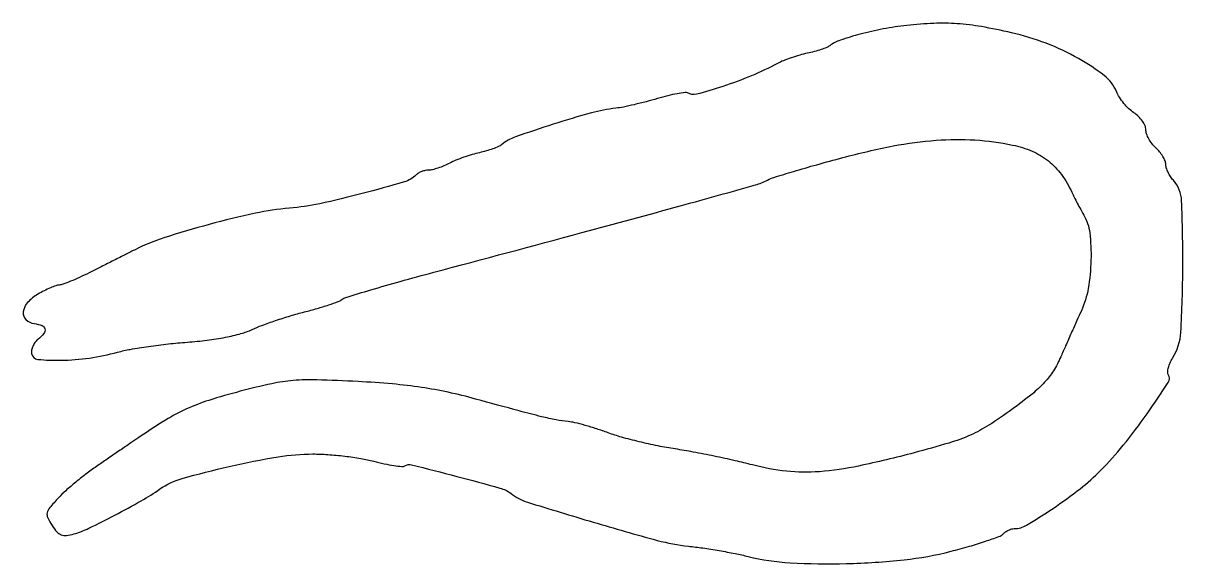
# Model space of a CAD drawing. Extents: x 1 to 233, y 0 to 109.
import ezdxf

# ---------------------------------------------------------------- set-up
doc = ezdxf.new("R2010")
doc.units = 0

msp = doc.modelspace()

# ---------------------------------------------------------------- linework, layer by layer
msp.add_lwpolyline([(178, 108.083746, 0.018185), (173.25796, 107.374234, 0.018408), (168.599402, 106.324182, 0.017986), (164.645885, 105.125101, 0.0791), (162.5, 103.98515, -0.06766), (161.898927, 103.648089, -0.014296), (160.765625, 103.23778, -0.014725), (159.413276, 102.835213, -0.0135), (158, 102.500008, 0.018349), (156.477302, 102.123222, 0.012904), (154.79375, 101.593064, 0.013043), (153.206912, 101.001266, 0.026482), (152, 100.438959, -0.023389), (146.782131, 97.96855, -0.019571), (141.039439, 95.831349, -0.013161), (135.778264, 94.256642, -0.207419), (133.967253, 94.520239, 0.175649), (133.45237, 94.627736, 0.010966), (131.893688, 94.370019, 0.015135), (130.013114, 93.95726, 0.010587), (127.919989, 93.383599, -0.008398), (125.657179, 92.752771, -0.007267), (123.262987, 92.165481, -0.007331), (121.077925, 91.696665, -0.021106), (119.546583, 91.458201, 0.039013), (114.635286, 90.512326, 0.010344), (106.976775, 88.235792, 0.007815), (99.419417, 85.687212, 0.084033), (96.607536, 84.119683, -0.065304), (95.96699, 83.730646, -0.017184), (94.850864, 83.283531, -0.017147), (93.533882, 82.85823, -0.016829), (92.18264, 82.521223, 0.019324), (90.717148, 82.147945, 0.012502), (89.051729, 81.608852, 0.012572), (87.448433, 80.999503, 0.023137), (86.18264, 80.411911, -0.020759), (85.041824, 79.875726, -0.0193), (83.832713, 79.421641, -0.0197), (82.726885, 79.102141, -0.059544), (81.95, 79.006161, 0.051584), (81.286876, 78.9349, 0.037786), (80.57625, 78.726189, 0.038489), (79.926378, 78.421715, 0.066124), (79.45, 78.061718, -0.12415), (77.040706, 76.643082, -0.006975), (68.614963, 74.300562, -0.01153), (60.079805, 72.264589, -0.032286), (54, 71.367123, 0.032686), (47.159503, 70.351781, 0.012753), (37.869752, 68.096053, 0.012536), (28.807369, 65.403717, 0.03823), (22.87532, 62.963398, -0.000157), (20.858261, 61.947958, -0.000087), (18.391378, 60.707575, -0.000087), (15.889369, 59.450617, -0.000139), (13.754903, 58.37951, -0.008594), (11.846103, 57.463022, -0.010601), (10.03505, 56.677512, -0.009123), (8.495787, 56.080851, -0.073475), (7.754903, 55.926912, 0.071441), (7.083727, 55.790288, 0.01575), (5.987378, 55.358797, 0.016073), (4.740596, 54.77398, 0.01485), (3.5, 54.09554, 0.075448), (1.41696, 52.408505, 0.154543), (0.544696, 50.520456, 0.235357), (1.074762, 49.003566, 0.159133), (2.75, 48.180449, -0.054607), (4.310762, 47.781615, -0.254032), (4.898594, 47.103177, -0.230933), (4.676437, 46.185359, -0.046704), (3.457111, 44.964406, 0.061653), (2.888993, 44.360558, 0.053771), (2.454321, 43.608958, 0.05659), (2.210145, 42.830189, 0.095546), (2.209968, 42.148242, 0.332569), (3.477522, 40.994524, 0.028315), (8.152739, 40.80893, 0.031783), (13.822746, 41.266261, 0.030027), (19.5, 42.441145, -0.022312), (22.033772, 43.00638, -0.008074), (25.675, 43.589226, -0.007989), (29.687696, 44.099952, -0.009421), (33.5, 44.450819, 0.013466), (37.466649, 44.848271, 0.016526), (41.142084, 45.440827, 0.018077), (44.271691, 46.170448, 0.043653), (46.5, 46.990019, -0.020321), (48.486628, 47.827745, -0.008414), (51.234375, 48.804653, -0.008309), (54.218431, 49.754437, -0.010605), (57, 50.525222, 0.007658), (59.562788, 51.219146, 0.009962), (61.886065, 51.936974, 0.007876), (63.797883, 52.603254, 0.084967), (64.505752, 53.009138, -0.099034), (65.342696, 53.458488, -0.001689), (70.355, 54.964715, -0.00424), (76.228569, 56.654078, -0.002801), (83.005752, 58.50042, 0.000555), (112.740512, 66.457938, 0.001731), (132.735613, 71.907072, 0.000808), (147.598144, 76.038682, 0.054714), (150.028541, 77.015275, -0.047169), (151.316655, 77.555526, -0.003015), (155.226805, 78.751514, -0.004395), (159.914902, 80.109812, -0.003256), (165.120359, 81.532044, -0.017192), (175.279958, 83.866083, -0.029359), (183.905716, 85.017828, -0.03375), (191.677838, 85.068854, -0.036033), (199.214575, 84.060955, -0.050639), (203.169808, 82.810672, -0.066472), (206.414878, 80.865001, -0.066442), (209.036782, 78.135262, -0.050535), (211.141308, 74.55637, 0.008764), (211.605482, 73.590828, 0.004226), (212.232092, 72.369684, 0.004189), (212.906972, 71.107238, 0.005994), (213.528197, 70, -0.101807), (214.721619, 66.403163, -0.035667), (214.974131, 60.935393, -0.035933), (214.420218, 55.242325, -0.065098), (213.044531, 50.776751, 0.001611), (212.139609, 48.780643, 0.00084), (211.024082, 46.287546, 0.000836), (209.888074, 43.725671, 0.001278), (208.912386, 41.5, -0.037012), (207.438327, 38.699994, -0.047548), (205.669629, 36.390669, -0.036124), (203.132098, 34.026904, -0.012065), (199.102289, 30.940386, -0.015675), (194.440538, 27.76384, -0.037222), (190.744732, 25.781224, -0.031547), (186.446389, 24.188307, -0.008632), (179.484434, 22.227295, -0.011709), (168.303656, 19.563559, -0.033945), (160.436894, 18.434069, -0.044995), (153.835502, 18.534348, -0.038313), (146.9821, 19.793548, 0.008704), (143.527226, 20.642264, 0.004972), (139.327842, 21.552869, 0.004964), (135.083353, 22.385316, 0.008207), (131.4821, 22.993585, -0.012219), (128.023739, 23.606301, -0.009028), (124.229117, 24.446261, -0.009135), (120.67067, 25.370703, -0.020165), (118, 26.234337, 0.009704), (115.71093, 27.027827, 0.009557), (113.38125, 27.736146, 0.00947), (111.317625, 28.278724, 0.035699), (110, 28.500562, -0.022963), (107.56443, 28.847135, -0.012928), (104.645317, 29.478849, -0.006535), (100.171156, 30.63104, -0.001025), (91.389513, 33.034644, 0.014212), (85.869416, 34.390136, 0.016257), (80.52239, 35.362346, 0.014794), (74.716384, 36.049238, 0.008807), (67.77154, 36.540075, 0.005871), (59.492661, 36.881386, 0.028011), (54.762961, 36.755805, 0.033272), (50.452642, 36.108457, 0.010575), (44.135832, 34.584434, 0.01203), (37.809549, 32.751927, 0.030365), (33.336844, 31.033996, 0.030762), (29.138709, 28.800508, 0.012637), (23.726715, 25.287823, -0.000287), (22.142038, 24.202733, -0.000116), (19.979097, 22.724242, -0.000115), (17.650604, 21.134161, -0.000146), (15.5, 19.667198, 0.0128), (13.373766, 18.136607, 0.009697), (11.118554, 16.353852, 0.009822), (9.065793, 14.596713, 0.022412), (7.605715, 13.174054, 0.013588), (5.859555, 11.208622, 0.119312), (5.344767, 10.174049, 0.168512), (5.454245, 9.179835, 0.034133), (6.336618, 7.609009, 0.036498), (7.311189, 6.334984, 0.120605), (8.17428, 5.738438, 0.123345), (9.203701, 5.615066, 0.039002), (10.730903, 5.931229, 0.042101), (13.708327, 7.073251, 0.007862), (18.937645, 9.704156, 0.008916), (24.239424, 12.598361, 0.021852), (28, 14.962419, -0.082377), (32.450149, 17.060345, -0.012828), (41.903945, 19.479261, -0.015003), (51.717964, 21.415946, -0.04167), (58.719559, 21.988131, -0.017382), (61.710968, 21.878861, -0.011842), (65.100243, 21.556059, -0.011946), (68.35896, 21.088428, -0.023427), (70.919567, 20.533913, 0.011723), (73.055879, 20.018669, 0.016336), (74.990334, 19.665557, 0.01274), (76.588952, 19.468901, 0.164073), (77.167041, 19.603237, -0.202623), (78.522893, 19.813347, -0.002309), (87.590463, 17.491177, -0.003951), (96.287944, 15.147375, -0.097745), (98.5, 14.034837, 0.089944), (101.784196, 12.318929, 0.003438), (115.016565, 8.295387, 0.005523), (127.878884, 4.634853, 0.040687), (134.150357, 3.461934, -0.01021), (136.991702, 3.107852, -0.006443), (140.292819, 2.584317, -0.006468), (143.526075, 1.985589, -0.011815), (146.144345, 1.401005, 0.046989), (154.537622, 0.137741, 0.020294), (165.85428, -0.030852, 0.020353), (177.451979, 0.740206, 0.036067), (186.877426, 2.44747, 0.007394), (190.547585, 3.447755, 0.010147), (193.815302, 4.462752, 0.007194), (196.50098, 5.400243, 0.109222), (197.327426, 5.927426, -0.047694), (197.824732, 6.33794, -0.037562), (198.431217, 6.684931, -0.038729), (199.04967, 6.922795, -0.072564), (199.578846, 7, 0.135919), (202.050554, 7.68455, 0.013052), (207.368163, 11.066525, 0.017783), (212.791906, 15.005552, 0.031493), (216.922015, 18.67687, 0.025675), (221.459865, 23.749226, 0.016337), (226.228697, 30.076935, 0.007906), (230.485491, 36.334651, 0.291648), (230.50858, 37.986118, -0.156896), (230.379089, 38.509995, -0.046996), (230.514074, 39.33151, -0.042012), (230.850146, 40.279297, -0.03485), (231.358182, 41.221754, 0.127839), (233.019067, 46.410738, 0.012691), (233.415597, 59.582199, 0.010845), (233.189656, 72.891551, 0.176009), (231.526753, 76.970438, -0.03924), (230.942439, 77.727807, -0.033492), (230.448484, 78.607317, -0.03487), (230.107922, 79.472367, -0.076485), (230, 80.173753, 0.09737), (229.860633, 80.882628, 0.038294), (229.4125, 81.7763, 0.036075), (228.76531, 82.695462, 0.037426), (228, 83.5, -0.044342), (227.234693, 84.32711, -0.038675), (226.5875, 85.313496, -0.040593), (226.142606, 86.303837, -0.085476), (226, 87.131935, 0.10494), (225.827781, 87.943458, 0.049309), (225.295331, 88.88041, 0.045847), (224.518829, 89.789434, 0.048085), (223.601128, 90.525695, -0.046645), (222.60056, 91.323726, -0.028787), (221.577319, 92.429273, -0.028736), (220.68427, 93.649648, -0.045177), (220.080195, 94.798748, 0.12908), (217.647153, 97.996346, 0.038106), (212.48022, 101.436792, 0.036117), (205.952053, 104.502678, 0.035283), (199, 106.625252, 0.013264), (192.973588, 107.842244, 0.025855), (188.106442, 108.434251, 0.027637), (183.421766, 108.500224, 0.017746)], format="xyb", close=True)

doc.saveas('drawing.dxf')
